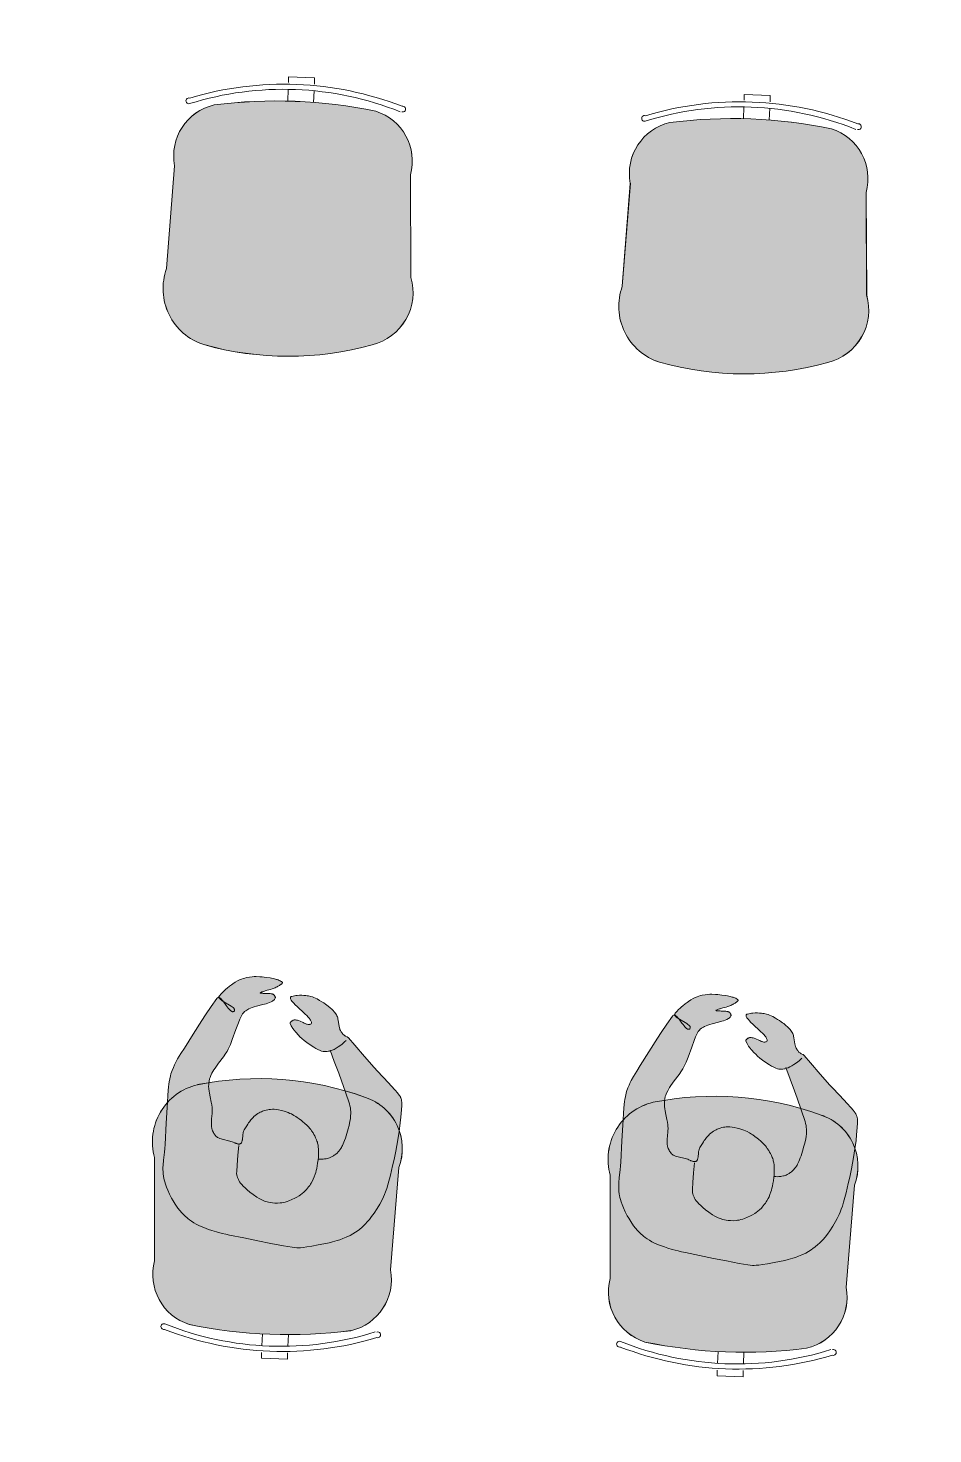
# Model space of a CAD drawing. Header units: millimetres. Extents: x 20651 to 33487, y 27202 to 35815.
# Drawn here: x 20651 to 22635, y 31938 to 35021 of the extents above; entities that cross this region are included whole.
import ezdxf

# ---------------------------------------------------------------- set-up
doc = ezdxf.new("R2010")
doc.units = ezdxf.units.MM
doc.header["$MEASUREMENT"] = 0
for name, color, linetype, lineweight in [('FURN-FREE', 1, 'Continuous', 0), ('PRES-FILL', 7, 'Continuous', 0), ('PRES-PEOP', 42, 'Continuous', 0)]:
    doc.layers.add(name, color=color, linetype=linetype, lineweight=lineweight)

# ---------------------------------------------------------------- blocks, each defined once
blk = doc.blocks.new('LOUNGE')
at = {"color": 0, "linetype": 'ByBlock', "lineweight": -2}
for p, q in [((-22.4, 332.9), (34.6, 332.9)), ((-22.4, 332.9), (-22.4, 318.9)), ((34.6, 332.9), (34.6, 320)), ((-22.4, 278.8), (-22.4, 304.5)), ((34.6, 279.5), (34.6, 305.6)), ((-240.6, 128.3), (-250.5, -96.5)), ((276.8, 128.3), (285.7, -97.8))]:
    blk.add_line(p, q, dxfattribs=at)
at = {"color": 0, "linetype": 'ByBlock', "lineweight": -2, "extrusion": (0, 0, -1)}
for centre, radius, start, end in [((-16.4, -400.6), 717.3, 71.0553, 108.9447), ((-18.3, -383.3), 688.8, 70.4072, 109.5928), ((-18.1, -789.8), 1069.4, 80.4557, 99.5443)]:
    blk.add_arc(centre, radius, start, end, dxfattribs=at)
at = {"color": 0, "linetype": 'ByBlock', "lineweight": -2}
for centre, radius, start, end in [((-218.2, 271.7), 6.36, 73.7398, 286.2602), ((251.1, 271.7), 6.36, 253.7398, 106.2602), ((-128.9, 154.2), 114.7, 105.3277, 193.0781), ((165.1, 154.2), 114.7, 346.9219, 74.6723), ((-138.3, -133.8), 118.2, 161.5838, 253.8334), ((163.2, -137.2), 128.7, 285.5975, 17.8471), ((37.9, 406.1), 686.2, 252.2502, 283.4715)]:
    blk.add_arc(centre, radius, start, end, dxfattribs=at)
blk = doc.blocks.new('*U1')
at = {"linetype": 'ByBlock', "lineweight": -2, "extrusion": (0, 0, -1)}
blk.add_hatch(color=7, dxfattribs=at).paths.add_polyline_path([(58.3, 280.6), (-160.3, 222.5, 0.40276), (-275.8, 113.2, 0.083483), (-198.2, -232.9, 0.40276), (-47.2, -282.5), (174.3, -243, 0.425761), (304.3, -132.6, 0.137077), (237, 230.5, 0.425761)])
at = {"color": 0, "linetype": 'ByBlock', "lineweight": -2, "extrusion": (0, 0, -1), "flags": 128}
blk.add_lwpolyline([(58.3, 280.6), (-160.3, 222.5, 0.40276), (-275.8, 113.2, 0.083483), (-198.2, -232.9, 0.40276), (-47.2, -282.5), (174.3, -243, 0.425761), (304.3, -132.6, 0.137077), (237, 230.5, 0.425761), (58.3, 280.6)], format="xyb", close=True, dxfattribs=at)
at = {"color": 0, "linetype": 'ByBlock', "lineweight": -2, "extrusion": (0, 0, -1), "xscale": 1.000009635247655, "yscale": 1.000009635247655, "zscale": 1.000009635247655, "rotation": 102.6307866838233}
blk.add_blockref('LOUNGE', (25.4, -19.6), dxfattribs=at)
blk = doc.blocks.new('*U3')
at = {"layer": 'PRES-FILL', "linetype": 'ByBlock', "lineweight": -2}
h = blk.add_hatch(color=0, dxfattribs=at)
edge = h.paths.add_edge_path(flags=16)
edge.add_spline(control_points=[(-87.1, -291.1), (-88.9, -288.5), (-89.4, -283.3), (-89.5, -277.4)], knot_values=[0, 0, 0, 0, 1, 1, 1, 1], degree=3, periodic=0)
edge.add_spline(control_points=[(-89.5, -277.4), (-94.1, -264.3), (-102.3, -248.1), (-95, -247.6), (-88, -247), (-89.7, -264.1), (-89.5, -277.4)], knot_values=[0, 0, 0, 0, 0.509531, 0.509531, 0.509531, 1, 1, 1, 1], degree=3, periodic=0)
edge.add_spline(control_points=[(-89.5, -277.4), (-87.5, -283), (-86.2, -288.1), (-87.1, -291.1)], knot_values=[0, 0, 0, 0, 1, 1, 1, 1], degree=3, periodic=0)
edge.add_spline(control_points=[(-87.1, -291.1), (-86, -292.7), (-84.3, -293.3), (-82, -292.6), (-63.6, -286.7), (-44.9, -280.7), (-26.4, -274.1), (-4, -266.1), (18.4, -258.1), (40.8, -249.8), (62.1, -241.9), (84, -234.3), (102, -220.3), (117.4, -208.3), (129.9, -193.2), (142.6, -178.6), (163, -155.2), (182.9, -131.3), (203.2, -107.9), (213.2, -96.5), (224.2, -86), (234.3, -74.7), (246.7, -60.8), (254.8, -44.4), (259.7, -25), (268.8, 10.8), (269.4, 46.9), (252.7, 77.9), (241.3, 99.1), (227.3, 117.8), (212, 135.7), (198.2, 151.6), (184.4, 167.6), (170.6, 183.5), (153.9, 202.7), (137.1, 221.9), (119.8, 240.6), (106.8, 254.7), (88.4, 262.4), (71.1, 271.5), (49.3, 282.9), (28.3, 292.7), (3.3, 297.3), (-21.5, 302), (-44.7, 298.6), (-68.4, 290.7), (-91.1, 283.2), (-111.9, 273.8), (-130.5, 259.8), (-157.5, 239.5), (-182.8, 217.5), (-207.6, 194.9), (-226.2, 177.9), (-244, 160), (-260.3, 140.7), (-265.4, 134.8), (-270.1, 127.5), (-269.8, 119.5), (-269, 91.5), (-265, 65.1), (-263.2, 38), (-261.2, 9.3), (-260.2, -19.6), (-257.9, -48.3), (-257.6, -51.7), (-255, -54.6), (-254.2, -58), (-253.4, -61.6), (-253.2, -65.2), (-253.5, -68.8), (-254.4, -82.4), (-267.6, -92.2), (-268.2, -106.7), (-269, -125.4), (-262.5, -142.7), (-255.6, -157.8), (-248.2, -173.7), (-230.6, -189), (-215.1, -195.9), (-194.6, -205.1), (-227.5, -119.8), (-210.4, -122.7), (-200.6, -124.4), (-194.9, -152.8), (-181.9, -153.3), (-179.8, -153.3), (-175.7, -153.3), (-175.6, -151), (-174.7, -121.2), (-175.9, -84.2), (-191.9, -63.8), (-196.2, -58.4), (-202.4, -54.5), (-209.7, -51.7)], knot_values=[0, 0, 0, 0, 0.004098, 0.004098, 0.004098, 0.036354, 0.036354, 0.036354, 0.07573, 0.07573, 0.07573, 0.113201, 0.113201, 0.113201, 0.145266, 0.145266, 0.145266, 0.196552, 0.196552, 0.196552, 0.221625, 0.221625, 0.221625, 0.252365, 0.252365, 0.252365, 0.309173, 0.309173, 0.309173, 0.348127, 0.348127, 0.348127, 0.382965, 0.382965, 0.382965, 0.425054, 0.425054, 0.425054, 0.456865, 0.456865, 0.456865, 0.496842, 0.496842, 0.496842, 0.536467, 0.536467, 0.536467, 0.574696, 0.574696, 0.574696, 0.630228, 0.630228, 0.630228, 0.671879, 0.671879, 0.671879, 0.684675, 0.684675, 0.684675, 0.729775, 0.729775, 0.729775, 0.777357, 0.777357, 0.777357, 0.783126, 0.783126, 0.783126, 0.789055, 0.789055, 0.789055, 0.811446, 0.811446, 0.811446, 0.840448, 0.840448, 0.840448, 0.871083, 0.871083, 0.871083, 0.911485, 0.911485, 0.911485, 0.934486, 0.934486, 0.934486, 0.938181, 0.938181, 0.938181, 0.987094, 0.987094, 0.987094, 1, 1, 1, 1], degree=3, periodic=0)
edge.add_line((-209.7, -51.7), (-194, 0))
edge.add_spline(control_points=[(-194, 0), (-187, 22.7), (-179.6, 45.3), (-171.5, 67.7), (-163, 91.4), (-139.6, 107.6), (-118.7, 121.9), (-107.4, 129.7), (-96.1, 136.5), (-80.5, 136.9), (-68.4, 137.2), (-58.5, 133.8), (-50.1, 127.2)], knot_values=[0, 0, 0, 0, 0.324205, 0.324205, 0.324205, 0.66843, 0.66843, 0.66843, 0.855113, 0.855113, 0.855113, 1, 1, 1, 1], degree=3, periodic=0)
edge.add_line((-50.1, 127.2), (-43.4, 121.9))
edge.add_spline(control_points=[(-43.4, 121.9), (-53, 112), (-61.7, 101.2), (-66.2, 86.4), (-72, 67.4), (-70.6, 51.9), (-65.8, 32.4), (-60.9, 12.4), (-52.4, -3.9), (-40.5, -16.6), (-29.8, -28), (-15.7, -35.9), (4.1, -37.8), (21.4, -39.5), (32.8, -32.6), (46, -27.7), (56.1, -23.9), (64, -4.3), (73.4, -9.4), (78.2, -11.9), (80, -18.4), (83, -23.2), (90.4, -35.2), (104.9, -43.5), (103.9, -59.9), (102.6, -82.9), (81.9, -92.8), (71.8, -109.6), (62.8, -124.7), (56.9, -143.1), (45.7, -155.8), (27.6, -176.6), (-8.7, -176.6), (-33.9, -189.3), (-57.3, -201), (-80, -218.6), (-102.9, -230.2), (-126.4, -242.2), (-170.3, -203.5), (-183.9, -215.1), (-185.4, -216.4), (-186.2, -221.3), (-185.7, -224), (-184, -232.5), (-161.6, -243.7), (-165.3, -244.4), (-170.3, -245.4), (-189.8, -234), (-202.1, -232.4), (-207, -231.8), (-219.2, -228.5), (-217.4, -233.8), (-214.3, -243.7), (-208.3, -250.8), (-201.7, -257.1), (-184.8, -273.2), (-168.6, -289.9), (-141.4, -295.4), (-121.8, -299.2), (-104.3, -296.7), (-90.1, -293.9), (-88.5, -293.6), (-87.5, -292.6), (-87.1, -291.1)], knot_values=[0, 0, 0, 0, 0.044568, 0.044568, 0.044568, 0.101682, 0.101682, 0.101682, 0.159954, 0.159954, 0.159954, 0.212108, 0.212108, 0.212108, 0.25772, 0.25772, 0.25772, 0.292514, 0.292514, 0.292514, 0.310285, 0.310285, 0.310285, 0.355053, 0.355053, 0.355053, 0.417583, 0.417583, 0.417583, 0.47369, 0.47369, 0.47369, 0.564976, 0.564976, 0.564976, 0.649839, 0.649839, 0.649839, 0.736981, 0.736981, 0.736981, 0.746599, 0.746599, 0.746599, 0.777051, 0.777051, 0.777051, 0.817948, 0.817948, 0.817948, 0.83422, 0.83422, 0.83422, 0.863911, 0.863911, 0.863911, 0.939425, 0.939425, 0.939425, 0.993629, 0.993629, 0.993629, 1, 1, 1, 1], degree=3, periodic=0)
at = {"layer": 'PRES-PEOP', "color": 0, "linetype": 'ByBlock', "lineweight": -2, "flags": 128}
for points in [[(-250.1, -46.7), (-246, -46.2), (-242.1, -45.9), (-238.3, -45.7), (-234.8, -45.7), (-228.2, -46), (-222.5, -46.6), (-217.6, -47.5), (-213.6, -48.5), (-210.1, -49.6), (-207.2, -50.7), (-204.8, -51.9), (-202.8, -53), (-199.6, -55.2), (-197.3, -57), (-195.8, -58.6), (-193.7, -61), (-191.9, -63.8), (-189.4, -68.6), (-187.1, -73.4), (-185.2, -78.1), (-181.9, -87.2), (-179.4, -95.5), (-177.6, -102.9), (-176.3, -109.4), (-175.3, -115), (-174.7, -119.9), (-174.1, -128.3), (-173.9, -134.4), (-174.1, -138.8), (-174.6, -145.2), (-175.6, -151), (-175.6, -151.2), (-175.7, -151.4), (-175.8, -151.5), (-175.9, -151.6), (-176.1, -151.9), (-176.3, -152), (-176.6, -152.2), (-176.8, -152.3), (-177.1, -152.5), (-177.4, -152.6), (-177.9, -152.7), (-178.4, -152.8), (-178.8, -152.9), (-179.6, -153), (-180.2, -153.1), (-181.1, -153.2), (-181.5, -153.2), (-181.9, -153.3), (-183.2, -153.3), (-184.4, -153.1), (-185.5, -152.9), (-186.6, -152.5), (-187.6, -152), (-188.5, -151.4), (-190.1, -150), (-191.6, -148.5), (-192.9, -146.8), (-194.1, -145.1), (-196.2, -141.7), (-199.6, -135.4), (-200.9, -133.1), (-202, -131.1), (-202.9, -129.5), (-203.8, -128.2), (-204.5, -127.1), (-205.9, -125.5), (-207, -124.5), (-207.8, -123.8), (-209.1, -123.1), (-209.7, -122.9), (-210.4, -122.7), (-211.9, -122.7), (-213.1, -123.1), (-214.1, -124), (-214.8, -125.1), (-215.3, -126.5), (-215.7, -128.1), (-215.9, -129.9), (-216, -131.9), (-216, -133.9), (-215.7, -138.3), (-215.2, -142.8), (-214.6, -147.3), (-213.2, -156.2), (-211.8, -164.2), (-210.6, -171), (-209.8, -176.7), (-209.2, -181.3), (-209, -185), (-208.9, -187.9), (-209, -190.1), (-209.2, -191.9), (-209.5, -193.2), (-209.8, -194.2), (-210.2, -194.9), (-211, -195.8), (-211.8, -196.2), (-212.5, -196.4), (-213.7, -196.3), (-215.1, -195.9), (-217.8, -194.7), (-220.5, -193.4), (-223, -191.9), (-225.5, -190.5), (-230, -187.4), (-234, -184.4), (-237.4, -181.5), (-240.3, -178.9), (-242.7, -176.5), (-244.7, -174.3), (-248, -170.3), (-250.3, -167.3), (-251.8, -164.9), (-253.9, -161.4), (-255.6, -157.8), (-258, -151.8), (-260.1, -146.5), (-261.8, -141.8), (-263.2, -137.6), (-264.4, -133.9), (-265.3, -130.6), (-266.7, -124.8), (-267.5, -120.4), (-267.9, -117), (-268.2, -111.9), (-268.2, -106.7), (-267.9, -104), (-267.4, -101.7), (-266.8, -99.5), (-266.1, -97.5), (-265.3, -95.7), (-263.6, -92.3), (-257.2, -80.9), (-255.9, -78), (-255, -75.7), (-254.4, -74), (-253.8, -71.4), (-253.5, -68.8), (-253.4, -67.4), (-253.4, -66.2), (-253.4, -65.2), (-253.4, -63.4), (-253.5, -62.1), (-253.6, -61.1), (-253.9, -59.5), (-254.2, -58), (-254.4, -57.4), (-254.6, -56.8), (-254.8, -56.3), (-255.2, -55.3), (-256.9, -51.8), (-257.3, -51), (-257.5, -50.3), (-257.6, -49.8), (-257.8, -49), (-257.9, -48.3), (-259.4, -26.7), (-261.2, 5.6), (-263.2, 38), (-264, 48.1), (-267.6, 83.1), (-268.4, 92), (-269.4, 105.6), (-269.7, 112.5), (-269.8, 119.5), (-269.8, 121.1), (-269.7, 122.5), (-269.5, 123.8), (-269.2, 125), (-268.9, 126.1), (-268.3, 128.1), (-267.5, 129.9), (-266.8, 131.3), (-266.2, 132.6), (-264.9, 134.8), (-263.8, 136.3), (-262.1, 138.6), (-260.3, 140.7), (-254.2, 147.8), (-243.1, 160), (-234.5, 169), (-221.2, 182.1), (-207.6, 194.9), (-188.8, 211.8), (-174.6, 224.2), (-163.8, 233.3), (-147.3, 246.7), (-130.5, 259.8), (-123.4, 264.8), (-117, 268.9), (-111.4, 272.2), (-106.3, 275), (-97.2, 279.5), (-90.3, 282.5), (-79.5, 286.8), (-68.4, 290.7), (-59.5, 293.5), (-51.7, 295.5), (-44.9, 296.9), (-39, 297.9), (-33.8, 298.6), (-29.2, 299), (-21.2, 299.4), (-15.2, 299.4), (-10.6, 299.1), (-3.7, 298.4), (3.3, 297.3), (12.4, 295.3), (20.2, 293.2), (26.9, 291.1), (32.6, 289.1), (42.4, 285.3), (49.7, 282.1), (60.4, 277), (71.1, 271.5), (84.1, 264.8), (93.8, 259.7), (100.9, 255.6), (106, 252.3), (109.7, 249.7), (112.4, 247.6), (116.3, 244.2), (119.8, 240.6), (132.7, 226.5), (151.7, 205.1), (170.6, 183.5), (191.3, 159.6), (212, 135.7), (217.7, 128.9), (222.5, 123), (230.7, 112.3), (236.6, 104.1), (240.9, 97.8), (247, 88.1), (249.9, 83), (252.7, 77.9), (255.6, 71.9), (258, 66.3), (259.9, 60.9), (261.5, 55.8), (262.7, 50.9), (264.5, 41.7), (265.5, 33.6), (265.9, 26.4), (266, 20), (265.5, 8.8), (264.6, 0.4), (263.7, -6), (261.9, -15.5), (259.7, -25), (257.7, -32.1), (255.7, -38.1), (253.8, -43.1), (251.9, -47.5), (250.1, -51.2), (248.5, -54.4), (245.4, -59.8), (242.9, -63.7), (240.9, -66.5), (237.7, -70.7), (234.3, -74.7), (226.6, -83), (214.8, -95.4), (208.9, -101.6), (203.2, -107.9), (172.9, -143.2), (142.6, -178.6), (133.1, -189.6), (125.9, -197.7), (120.3, -203.7), (115.9, -208), (112.6, -211.2), (107.4, -215.9), (102, -220.3), (98.6, -222.9), (91.9, -227.3), (85.9, -230.8), (80.5, -233.7), (75.7, -236), (67.1, -239.8), (54, -244.9), (40.8, -249.8), (7.2, -262.1), (-26.4, -274.1), (-40.3, -278.9), (-61.2, -285.9), (-82, -292.6), (-83.3, -292.9), (-84.4, -292.8), (-85.3, -292.5), (-86.1, -292), (-86.7, -291.3), (-87.3, -290.5), (-87.7, -289.5), (-88.1, -288.4), (-88.3, -287.3), (-88.6, -286.1), (-88.8, -283.5), (-89, -280.8), (-89.1, -278.1), (-89, -272.8), (-88.9, -268), (-88.8, -263.9), (-88.9, -260.4), (-89, -257.6), (-89.2, -255.3), (-89.5, -253.5), (-89.8, -252.1), (-90.1, -251), (-90.5, -250.1), (-90.9, -249.4), (-91.7, -248.5), (-92.3, -248), (-92.9, -247.7), (-93.9, -247.5), (-95, -247.6), (-96.1, -247.9), (-96.9, -248.4), (-97.6, -249.1), (-98, -249.9), (-98.2, -250.9), (-98.3, -251.9), (-98.3, -253), (-98.2, -254.2), (-98, -255.4), (-97.3, -257.9), (-96.5, -260.4), (-88.3, -281.5), (-87.6, -283.8), (-87.1, -285.8), (-86.8, -287.3), (-86.7, -288.6), (-86.7, -289.6), (-86.8, -290.5), (-87.2, -291.7), (-87.6, -292.5), (-88.1, -293), (-89, -293.5), (-90.1, -293.9), (-95.8, -294.9), (-101, -295.7), (-105.6, -296.2), (-109.8, -296.6), (-113.5, -296.8), (-120.2, -297), (-125.4, -296.9), (-129.3, -296.7), (-135.3, -296.2), (-141.4, -295.4), (-146.2, -294.4), (-150.6, -293.3), (-154.5, -292), (-158.1, -290.6), (-161.3, -289.2), (-167.2, -286.2), (-172, -283.3), (-176.1, -280.5), (-179.6, -277.9), (-185.4, -273), (-189.6, -269.2), (-195.7, -263.2), (-201.7, -257.1), (-204.2, -254.5), (-206.3, -252), (-208.2, -249.8), (-209.8, -247.8), (-211.1, -246), (-212.2, -244.5), (-213.1, -243.1), (-214.5, -240.7), (-215.5, -239), (-216.1, -237.7), (-216.9, -235.7), (-217.2, -234.8), (-217.4, -233.8), (-217.5, -233.5), (-217.5, -233.2), (-217.4, -232.9), (-217.3, -232.6), (-217.1, -232.4), (-216.9, -232.2), (-216.7, -232.1), (-216.4, -231.9), (-216.1, -231.8), (-215.5, -231.6), (-214.9, -231.5), (-214.2, -231.4), (-213.5, -231.4), (-212.8, -231.3), (-211.5, -231.3), (-210.2, -231.4), (-208, -231.6), (-206.3, -231.8), (-205.1, -232), (-204.3, -232.1), (-203.7, -232.2), (-202.9, -232.3), (-202.1, -232.4), (-199.8, -232.9), (-197.5, -233.4), (-195.2, -234), (-190.9, -235.4), (-187, -236.8), (-180.4, -239.4), (-178, -240.3), (-176, -241.1), (-174.3, -241.7), (-172.9, -242.3), (-170.6, -243.1), (-169.1, -243.6), (-168, -243.9), (-166.5, -244.2), (-165.3, -244.4), (-164.9, -244.4), (-164.7, -244.3), (-164.7, -244.1), (-164.7, -243.9), (-164.8, -243.7), (-165, -243.4), (-165.3, -243.1), (-165.7, -242.7), (-166.1, -242.3), (-167, -241.5), (-168, -240.6), (-169.1, -239.7), (-170.2, -238.9), (-171.3, -238), (-173.4, -236.2), (-177.3, -233), (-178.7, -231.8), (-179.9, -230.7), (-180.9, -229.8), (-182.5, -228.2), (-183.5, -227.1), (-184.2, -226.3), (-184.7, -225.7), (-185.2, -224.8), (-185.7, -224), (-185.7, -223.8), (-185.8, -223.6), (-185.9, -223.1), (-186, -222.6), (-186, -222.1), (-186, -221.6), (-186, -221.1), (-185.9, -220.2), (-185.8, -219.4), (-185.7, -218.7), (-185.5, -218.1), (-185.4, -217.5), (-185.3, -217.1), (-185.1, -216.8), (-185, -216.5), (-184.8, -216), (-184.6, -215.7), (-184.4, -215.5), (-184.2, -215.3), (-183.9, -215.1), (-182.4, -214.3), (-180.8, -213.8), (-179.1, -213.5), (-177.3, -213.5), (-175.5, -213.6), (-171.8, -214.1), (-168, -215.1), (-164.3, -216.3), (-160.6, -217.7), (-153.4, -220.6), (-140.2, -226.1), (-135.2, -228.1), (-130.8, -229.6), (-127, -230.7), (-123.7, -231.5), (-120.8, -232.1), (-116, -232.6), (-112.5, -232.6), (-110, -232.4), (-106.3, -231.6), (-102.9, -230.2), (-94.3, -225.6), (-86.8, -221.2), (-73.6, -213), (-53.9, -200.5), (-43.9, -194.6), (-33.9, -189.3), (-29, -187), (-24.3, -185.2), (-15.1, -182.2), (1.7, -177.6), (14.1, -174), (18.7, -172.5), (26.3, -169.4), (31.7, -166.7), (35.6, -164.4), (38.3, -162.5), (42.2, -159.4), (45.7, -155.8), (47.8, -153.3), (49.7, -150.9), (52.9, -146.1), (55.4, -141.7), (57.5, -137.8), (61.1, -130.7), (66.2, -120), (68.9, -114.7), (71.8, -109.6), (73.8, -106.5), (75.9, -103.7), (80.1, -98.7), (88, -90.3), (91, -87.1), (93.4, -84.3), (95.4, -81.7), (97.1, -79.3), (98.4, -77.2), (100.5, -73.4), (101.8, -70.3), (102.6, -67.9), (103.5, -64), (103.8, -62), (103.9, -59.9), (104, -58.5), (104, -57), (103.7, -54.4), (103.2, -52.1), (102.5, -50), (101.7, -48.1), (100.9, -46.4), (100, -44.8), (83, -23.2), (81.9, -21.3), (80, -17.9), (79.3, -16.6), (78.7, -15.5), (78.1, -14.5), (77.6, -13.7), (76.7, -12.4), (75.9, -11.5), (75.3, -10.9), (74.9, -10.5), (74.1, -9.9), (73.4, -9.4), (72.6, -9), (71.8, -8.7), (71, -8.6), (70.3, -8.5), (69.6, -8.6), (68.9, -8.7), (68.2, -9), (66.9, -9.6), (65.7, -10.3), (64.6, -11.2), (63.5, -12.1), (62.4, -13), (60.5, -15), (57, -18.7), (54.4, -21.5), (52.3, -23.5), (50.8, -24.8), (49.6, -25.7), (48.7, -26.3), (47.4, -27.1), (46, -27.7), (36.2, -31.4), (32.5, -32.8), (29.2, -33.9), (26.3, -34.7), (21.1, -36.1), (17, -36.9), (13.9, -37.3), (11.5, -37.6), (7.9, -37.8), (4.1, -37.8), (0.7, -37.6), (-2.5, -37.2), (-5.4, -36.7), (-8.1, -36.2), (-10.5, -35.5), (-15, -34.1), (-18.7, -32.6), (-21.9, -31), (-24.5, -29.6), (-26.8, -28.2), (-30.6, -25.6), (-33.3, -23.5), (-37, -20.2), (-40.5, -16.6), (-44.7, -11.6), (-48.2, -6.9), (-51, -2.7), (-53.4, 1.2), (-55.3, 4.7), (-57, 7.8), (-59.6, 13.6), (-61.4, 18), (-62.6, 21.5), (-64.3, 26.8), (-65.8, 32.4), (-66.6, 36), (-68, 42.6), (-68.8, 48.2), (-69.4, 53.1), (-69.7, 57.3), (-69.7, 60.9), (-69.7, 64.1), (-69.4, 69.6), (-68.9, 73.7), (-68.4, 76.9), (-67.5, 81.6), (-66.2, 86.4), (-65.4, 89.1), (-64.5, 91.6), (-63.5, 93.9), (-61.6, 98), (-59.6, 101.5), (-57.8, 104.5), (-56.1, 107), (-52.9, 111.3), (-50.4, 114.4), (-46.4, 118.9), (-42.3, 123.1), (-37.1, 128.3), (-32.5, 132.6), (-28.4, 136.3), (-24.6, 139.5), (-21.2, 142.1), (-18.2, 144.3), (-12.6, 147.9), (-8.1, 150.4), (-4.7, 152.2), (0.8, 154.6), (3.7, 155.6), (6.7, 156.6), (10.5, 157.8), (14, 158.6), (17.3, 159.3), (20.3, 159.8), (26, 160.4), (30.8, 160.6), (35.1, 160.6), (38.7, 160.4), (45, 159.7), (49.7, 158.9), (56.6, 157.4), (63.4, 155.6), (67.5, 154.2), (71.3, 152.7), (74.8, 151.1), (78, 149.4), (81, 147.6), (86.4, 144), (90.9, 140.4), (94.7, 137), (97.8, 133.9), (100.4, 130.9), (102.5, 128.2), (106, 123.2), (108.3, 119.3), (109.9, 116.2), (112.1, 111.4), (113.9, 106.4), (116.9, 96.8), (119.4, 88.3), (121.2, 80.9), (122.4, 74.5), (123.2, 68.9), (123.6, 64.1), (123.6, 60), (123.5, 56.5), (123.1, 53.5), (122.7, 51), (121.5, 46.6), (120.4, 43.5), (119.3, 41.2), (117.4, 37.9), (115, 34.8), (105.5, 24), (91, 7.9), (76.2, -7.9)], [(-209.7, -51.7), (-201.8, -25.9), (-194, 0), (-188.7, 17), (-180.3, 42.5), (-171.5, 67.7), (-169.8, 72), (-167.9, 75.9), (-165.8, 79.5), (-163.7, 82.7), (-161.6, 85.6), (-157.2, 90.8), (-153.1, 95.2), (-149.2, 98.9), (-142, 105.1), (-136.3, 109.5), (-127.6, 115.8), (-118.7, 121.9), (-114.4, 124.8), (-110.6, 127.2), (-107.2, 129.2), (-104.2, 130.8), (-101.5, 132), (-99.2, 133.1), (-97, 133.9), (-93.2, 135.1), (-90.2, 135.8), (-87.9, 136.2), (-84.3, 136.7), (-80.5, 136.9), (-78.3, 136.9), (-76.2, 136.8), (-74.3, 136.7), (-72.6, 136.5), (-69.4, 136), (-66.7, 135.4), (-64.5, 134.8), (-62.5, 134.1), (-60.8, 133.5), (-58, 132.2), (-56, 131.1), (-54.5, 130.2), (-52.3, 128.8), (-50.1, 127.2), (-46.8, 124.6), (-43.4, 121.9)]]:
    blk.add_lwpolyline(points, dxfattribs=at)
blk = doc.blocks.new('LOUNGE_4')
at = {"color": 0, "linetype": 'ByBlock', "lineweight": -2}
for p, q in [((-22.4, 332.9), (34.6, 332.9)), ((-22.4, 332.9), (-22.4, 318.9)), ((34.6, 332.9), (34.6, 320)), ((-22.4, 278.8), (-22.4, 304.5)), ((34.6, 279.5), (34.6, 305.6)), ((-240.6, 128.3), (-250.5, -96.5)), ((276.8, 128.3), (285.7, -97.8))]:
    blk.add_line(p, q, dxfattribs=at)
at = {"color": 0, "linetype": 'ByBlock', "lineweight": -2, "extrusion": (0, 0, -1)}
for centre, radius, start, end in [((-16.4, -400.6), 717.3, 71.0553, 108.9447), ((-18.3, -383.3), 688.8, 70.4072, 109.5928), ((-18.1, -789.8), 1069.4, 80.4557, 99.5443)]:
    blk.add_arc(centre, radius, start, end, dxfattribs=at)
at = {"color": 0, "linetype": 'ByBlock', "lineweight": -2}
for centre, radius, start, end in [((-218.2, 271.7), 6.36, 73.7398, 286.2602), ((251.1, 271.7), 6.36, 253.7398, 106.2602), ((-128.9, 154.2), 114.7, 105.3277, 193.0781), ((165.1, 154.2), 114.7, 346.9219, 74.6723), ((-138.3, -133.8), 118.2, 161.5838, 253.8334), ((163.2, -137.2), 128.7, 285.5975, 17.8471), ((37.9, 406.1), 686.2, 252.2502, 283.4715)]:
    blk.add_arc(centre, radius, start, end, dxfattribs=at)
blk = doc.blocks.new('*U12')
at = {"linetype": 'ByBlock', "lineweight": -2}
blk.add_hatch(color=7, dxfattribs=at).paths.add_polyline_path([(-58.3, 280.6), (160.3, 222.5, -0.40276), (275.8, 113.2, -0.083483), (198.2, -232.9, -0.40276), (47.2, -282.5), (-174.3, -243, -0.425761), (-304.3, -132.6, -0.137077), (-237, 230.5, -0.425761)])
at = {"color": 0, "linetype": 'ByBlock', "lineweight": -2, "flags": 128}
blk.add_lwpolyline([(-58.3, 280.6), (160.3, 222.5, -0.40276), (275.8, 113.2, -0.083483), (198.2, -232.9, -0.40276), (47.2, -282.5), (-174.3, -243, -0.425761), (-304.3, -132.6, -0.137077), (-237, 230.5, -0.425761), (-58.3, 280.6)], format="xyb", close=True, dxfattribs=at)
at = {"color": 0, "linetype": 'ByBlock', "lineweight": -2, "extrusion": (0, 0, -1), "xscale": 1.000009635247655, "yscale": 1.000009635247655, "zscale": 1.000009635247655, "rotation": 102.6307866838233}
blk.add_blockref('LOUNGE_4', (25.4, -19.6), dxfattribs=at)
blk = doc.blocks.new('LOUNGE_6')
at = {"color": 0, "linetype": 'ByBlock', "lineweight": -2}
for p, q in [((-22.4, 332.9), (34.6, 332.9)), ((-22.4, 332.9), (-22.4, 318.9)), ((34.6, 332.9), (34.6, 320)), ((-22.4, 278.8), (-22.4, 304.5)), ((34.6, 279.5), (34.6, 305.6)), ((-240.6, 128.3), (-250.5, -96.5)), ((276.8, 128.3), (285.7, -97.8))]:
    blk.add_line(p, q, dxfattribs=at)
at = {"color": 0, "linetype": 'ByBlock', "lineweight": -2, "extrusion": (0, 0, -1)}
for centre, radius, start, end in [((-16.4, -400.6), 717.3, 71.0553, 108.9447), ((-18.3, -383.3), 688.8, 70.4072, 109.5928), ((-18.1, -789.8), 1069.4, 80.4557, 99.5443)]:
    blk.add_arc(centre, radius, start, end, dxfattribs=at)
at = {"color": 0, "linetype": 'ByBlock', "lineweight": -2}
for centre, radius, start, end in [((-218.2, 271.7), 6.36, 73.7398, 286.2602), ((251.1, 271.7), 6.36, 253.7398, 106.2602), ((-128.9, 154.2), 114.7, 105.3277, 193.0781), ((165.1, 154.2), 114.7, 346.9219, 74.6723), ((-138.3, -133.8), 118.2, 161.5838, 253.8334), ((163.2, -137.2), 128.7, 285.5975, 17.8471), ((37.9, 406.1), 686.2, 252.2502, 283.4715)]:
    blk.add_arc(centre, radius, start, end, dxfattribs=at)
blk = doc.blocks.new('*U16')
at = {"linetype": 'ByBlock', "lineweight": -2, "extrusion": (0, 0, -1)}
blk.add_hatch(color=7, dxfattribs=at).paths.add_polyline_path([(58.3, 280.6), (-160.3, 222.5, 0.40276), (-275.8, 113.2, 0.083483), (-198.2, -232.9, 0.40276), (-47.2, -282.5), (174.3, -243, 0.425761), (304.3, -132.6, 0.137077), (237, 230.5, 0.425761)])
at = {"color": 0, "linetype": 'ByBlock', "lineweight": -2, "extrusion": (0, 0, -1), "flags": 128}
blk.add_lwpolyline([(58.3, 280.6), (-160.3, 222.5, 0.40276), (-275.8, 113.2, 0.083483), (-198.2, -232.9, 0.40276), (-47.2, -282.5), (174.3, -243, 0.425761), (304.3, -132.6, 0.137077), (237, 230.5, 0.425761), (58.3, 280.6)], format="xyb", close=True, dxfattribs=at)
at = {"color": 0, "linetype": 'ByBlock', "lineweight": -2, "extrusion": (0, 0, -1), "xscale": 1.000009635247655, "yscale": 1.000009635247655, "zscale": 1.000009635247655, "rotation": 102.6307866838233}
blk.add_blockref('LOUNGE_6', (25.4, -19.6), dxfattribs=at)
blk = doc.blocks.new('*U18')
at = {"layer": 'PRES-FILL', "linetype": 'ByBlock', "lineweight": -2}
h = blk.add_hatch(color=0, dxfattribs=at)
edge = h.paths.add_edge_path(flags=16)
edge.add_spline(control_points=[(-87.1, -291.1), (-88.9, -288.5), (-89.4, -283.3), (-89.5, -277.4)], knot_values=[0, 0, 0, 0, 1, 1, 1, 1], degree=3, periodic=0)
edge.add_spline(control_points=[(-89.5, -277.4), (-94.1, -264.3), (-102.3, -248.1), (-95, -247.6), (-88, -247), (-89.7, -264.1), (-89.5, -277.4)], knot_values=[0, 0, 0, 0, 0.509531, 0.509531, 0.509531, 1, 1, 1, 1], degree=3, periodic=0)
edge.add_spline(control_points=[(-89.5, -277.4), (-87.5, -283), (-86.2, -288.1), (-87.1, -291.1)], knot_values=[0, 0, 0, 0, 1, 1, 1, 1], degree=3, periodic=0)
edge.add_spline(control_points=[(-87.1, -291.1), (-86, -292.7), (-84.3, -293.3), (-82, -292.6), (-63.6, -286.7), (-44.9, -280.7), (-26.4, -274.1), (-4, -266.1), (18.4, -258.1), (40.8, -249.8), (62.1, -241.9), (84, -234.3), (102, -220.3), (117.4, -208.3), (129.9, -193.2), (142.6, -178.6), (163, -155.2), (182.9, -131.3), (203.2, -107.9), (213.2, -96.5), (224.2, -86), (234.3, -74.7), (246.7, -60.8), (254.8, -44.4), (259.7, -25), (268.8, 10.8), (269.4, 46.9), (252.7, 77.9), (241.3, 99.1), (227.3, 117.8), (212, 135.7), (198.2, 151.6), (184.4, 167.6), (170.6, 183.5), (153.9, 202.7), (137.1, 221.9), (119.8, 240.6), (106.8, 254.7), (88.4, 262.4), (71.1, 271.5), (49.3, 282.9), (28.3, 292.7), (3.3, 297.3), (-21.5, 302), (-44.7, 298.6), (-68.4, 290.7), (-91.1, 283.2), (-111.9, 273.8), (-130.5, 259.8), (-157.5, 239.5), (-182.8, 217.5), (-207.6, 194.9), (-226.2, 177.9), (-244, 160), (-260.3, 140.7), (-265.4, 134.8), (-270.1, 127.5), (-269.8, 119.5), (-269, 91.5), (-265, 65.1), (-263.2, 38), (-261.2, 9.3), (-260.2, -19.6), (-257.9, -48.3), (-257.6, -51.7), (-255, -54.6), (-254.2, -58), (-253.4, -61.6), (-253.2, -65.2), (-253.5, -68.8), (-254.4, -82.4), (-267.6, -92.2), (-268.2, -106.7), (-269, -125.4), (-262.5, -142.7), (-255.6, -157.8), (-248.2, -173.7), (-230.6, -189), (-215.1, -195.9), (-194.6, -205.1), (-227.5, -119.8), (-210.4, -122.7), (-200.6, -124.4), (-194.9, -152.8), (-181.9, -153.3), (-179.8, -153.3), (-175.7, -153.3), (-175.6, -151), (-174.7, -121.2), (-175.9, -84.2), (-191.9, -63.8), (-196.2, -58.4), (-202.4, -54.5), (-209.7, -51.7)], knot_values=[0, 0, 0, 0, 0.004098, 0.004098, 0.004098, 0.036354, 0.036354, 0.036354, 0.07573, 0.07573, 0.07573, 0.113201, 0.113201, 0.113201, 0.145266, 0.145266, 0.145266, 0.196552, 0.196552, 0.196552, 0.221625, 0.221625, 0.221625, 0.252365, 0.252365, 0.252365, 0.309173, 0.309173, 0.309173, 0.348127, 0.348127, 0.348127, 0.382965, 0.382965, 0.382965, 0.425054, 0.425054, 0.425054, 0.456865, 0.456865, 0.456865, 0.496842, 0.496842, 0.496842, 0.536467, 0.536467, 0.536467, 0.574696, 0.574696, 0.574696, 0.630228, 0.630228, 0.630228, 0.671879, 0.671879, 0.671879, 0.684675, 0.684675, 0.684675, 0.729775, 0.729775, 0.729775, 0.777357, 0.777357, 0.777357, 0.783126, 0.783126, 0.783126, 0.789055, 0.789055, 0.789055, 0.811446, 0.811446, 0.811446, 0.840448, 0.840448, 0.840448, 0.871083, 0.871083, 0.871083, 0.911485, 0.911485, 0.911485, 0.934486, 0.934486, 0.934486, 0.938181, 0.938181, 0.938181, 0.987094, 0.987094, 0.987094, 1, 1, 1, 1], degree=3, periodic=0)
edge.add_line((-209.7, -51.7), (-194, 0))
edge.add_spline(control_points=[(-194, 0), (-187, 22.7), (-179.6, 45.3), (-171.5, 67.7), (-163, 91.4), (-139.6, 107.6), (-118.7, 121.9), (-107.4, 129.7), (-96.1, 136.5), (-80.5, 136.9), (-68.4, 137.2), (-58.5, 133.8), (-50.1, 127.2)], knot_values=[0, 0, 0, 0, 0.324205, 0.324205, 0.324205, 0.66843, 0.66843, 0.66843, 0.855113, 0.855113, 0.855113, 1, 1, 1, 1], degree=3, periodic=0)
edge.add_line((-50.1, 127.2), (-43.4, 121.9))
edge.add_spline(control_points=[(-43.4, 121.9), (-53, 112), (-61.7, 101.2), (-66.2, 86.4), (-72, 67.4), (-70.6, 51.9), (-65.8, 32.4), (-60.9, 12.4), (-52.4, -3.9), (-40.5, -16.6), (-29.8, -28), (-15.7, -35.9), (4.1, -37.8), (21.4, -39.5), (32.8, -32.6), (46, -27.7), (56.1, -23.9), (64, -4.3), (73.4, -9.4), (78.2, -11.9), (80, -18.4), (83, -23.2), (90.4, -35.2), (104.9, -43.5), (103.9, -59.9), (102.6, -82.9), (81.9, -92.8), (71.8, -109.6), (62.8, -124.7), (56.9, -143.1), (45.7, -155.8), (27.6, -176.6), (-8.7, -176.6), (-33.9, -189.3), (-57.3, -201), (-80, -218.6), (-102.9, -230.2), (-126.4, -242.2), (-170.3, -203.5), (-183.9, -215.1), (-185.4, -216.4), (-186.2, -221.3), (-185.7, -224), (-184, -232.5), (-161.6, -243.7), (-165.3, -244.4), (-170.3, -245.4), (-189.8, -234), (-202.1, -232.4), (-207, -231.8), (-219.2, -228.5), (-217.4, -233.8), (-214.3, -243.7), (-208.3, -250.8), (-201.7, -257.1), (-184.8, -273.2), (-168.6, -289.9), (-141.4, -295.4), (-121.8, -299.2), (-104.3, -296.7), (-90.1, -293.9), (-88.5, -293.6), (-87.5, -292.6), (-87.1, -291.1)], knot_values=[0, 0, 0, 0, 0.044568, 0.044568, 0.044568, 0.101682, 0.101682, 0.101682, 0.159954, 0.159954, 0.159954, 0.212108, 0.212108, 0.212108, 0.25772, 0.25772, 0.25772, 0.292514, 0.292514, 0.292514, 0.310285, 0.310285, 0.310285, 0.355053, 0.355053, 0.355053, 0.417583, 0.417583, 0.417583, 0.47369, 0.47369, 0.47369, 0.564976, 0.564976, 0.564976, 0.649839, 0.649839, 0.649839, 0.736981, 0.736981, 0.736981, 0.746599, 0.746599, 0.746599, 0.777051, 0.777051, 0.777051, 0.817948, 0.817948, 0.817948, 0.83422, 0.83422, 0.83422, 0.863911, 0.863911, 0.863911, 0.939425, 0.939425, 0.939425, 0.993629, 0.993629, 0.993629, 1, 1, 1, 1], degree=3, periodic=0)
at = {"layer": 'PRES-PEOP', "color": 0, "linetype": 'ByBlock', "lineweight": -2, "flags": 128}
for points in [[(-250.1, -46.7), (-246, -46.2), (-242.1, -45.9), (-238.3, -45.7), (-234.8, -45.7), (-228.2, -46), (-222.5, -46.6), (-217.6, -47.5), (-213.6, -48.5), (-210.1, -49.6), (-207.2, -50.7), (-204.8, -51.9), (-202.8, -53), (-199.6, -55.2), (-197.3, -57), (-195.8, -58.6), (-193.7, -61), (-191.9, -63.8), (-189.4, -68.6), (-187.1, -73.4), (-185.2, -78.1), (-181.9, -87.2), (-179.4, -95.5), (-177.6, -102.9), (-176.3, -109.4), (-175.3, -115), (-174.7, -119.9), (-174.1, -128.3), (-173.9, -134.4), (-174.1, -138.8), (-174.6, -145.2), (-175.6, -151), (-175.6, -151.2), (-175.7, -151.4), (-175.8, -151.5), (-175.9, -151.6), (-176.1, -151.9), (-176.3, -152), (-176.6, -152.2), (-176.8, -152.3), (-177.1, -152.5), (-177.4, -152.6), (-177.9, -152.7), (-178.4, -152.8), (-178.8, -152.9), (-179.6, -153), (-180.2, -153.1), (-181.1, -153.2), (-181.5, -153.2), (-181.9, -153.3), (-183.2, -153.3), (-184.4, -153.1), (-185.5, -152.9), (-186.6, -152.5), (-187.6, -152), (-188.5, -151.4), (-190.1, -150), (-191.6, -148.5), (-192.9, -146.8), (-194.1, -145.1), (-196.2, -141.7), (-199.6, -135.4), (-200.9, -133.1), (-202, -131.1), (-202.9, -129.5), (-203.8, -128.2), (-204.5, -127.1), (-205.9, -125.5), (-207, -124.5), (-207.8, -123.8), (-209.1, -123.1), (-209.7, -122.9), (-210.4, -122.7), (-211.9, -122.7), (-213.1, -123.1), (-214.1, -124), (-214.8, -125.1), (-215.3, -126.5), (-215.7, -128.1), (-215.9, -129.9), (-216, -131.9), (-216, -133.9), (-215.7, -138.3), (-215.2, -142.8), (-214.6, -147.3), (-213.2, -156.2), (-211.8, -164.2), (-210.6, -171), (-209.8, -176.7), (-209.2, -181.3), (-209, -185), (-208.9, -187.9), (-209, -190.1), (-209.2, -191.9), (-209.5, -193.2), (-209.8, -194.2), (-210.2, -194.9), (-211, -195.8), (-211.8, -196.2), (-212.5, -196.4), (-213.7, -196.3), (-215.1, -195.9), (-217.8, -194.7), (-220.5, -193.4), (-223, -191.9), (-225.5, -190.5), (-230, -187.4), (-234, -184.4), (-237.4, -181.5), (-240.3, -178.9), (-242.7, -176.5), (-244.7, -174.3), (-248, -170.3), (-250.3, -167.3), (-251.8, -164.9), (-253.9, -161.4), (-255.6, -157.8), (-258, -151.8), (-260.1, -146.5), (-261.8, -141.8), (-263.2, -137.6), (-264.4, -133.9), (-265.3, -130.6), (-266.7, -124.8), (-267.5, -120.4), (-267.9, -117), (-268.2, -111.9), (-268.2, -106.7), (-267.9, -104), (-267.4, -101.7), (-266.8, -99.5), (-266.1, -97.5), (-265.3, -95.7), (-263.6, -92.3), (-257.2, -80.9), (-255.9, -78), (-255, -75.7), (-254.4, -74), (-253.8, -71.4), (-253.5, -68.8), (-253.4, -67.4), (-253.4, -66.2), (-253.4, -65.2), (-253.4, -63.4), (-253.5, -62.1), (-253.6, -61.1), (-253.9, -59.5), (-254.2, -58), (-254.4, -57.4), (-254.6, -56.8), (-254.8, -56.3), (-255.2, -55.3), (-256.9, -51.8), (-257.3, -51), (-257.5, -50.3), (-257.6, -49.8), (-257.8, -49), (-257.9, -48.3), (-259.4, -26.7), (-261.2, 5.6), (-263.2, 38), (-264, 48.1), (-267.6, 83.1), (-268.4, 92), (-269.4, 105.6), (-269.7, 112.5), (-269.8, 119.5), (-269.8, 121.1), (-269.7, 122.5), (-269.5, 123.8), (-269.2, 125), (-268.9, 126.1), (-268.3, 128.1), (-267.5, 129.9), (-266.8, 131.3), (-266.2, 132.6), (-264.9, 134.8), (-263.8, 136.3), (-262.1, 138.6), (-260.3, 140.7), (-254.2, 147.8), (-243.1, 160), (-234.5, 169), (-221.2, 182.1), (-207.6, 194.9), (-188.8, 211.8), (-174.6, 224.2), (-163.8, 233.3), (-147.3, 246.7), (-130.5, 259.8), (-123.4, 264.8), (-117, 268.9), (-111.4, 272.2), (-106.3, 275), (-97.2, 279.5), (-90.3, 282.5), (-79.5, 286.8), (-68.4, 290.7), (-59.5, 293.5), (-51.7, 295.5), (-44.9, 296.9), (-39, 297.9), (-33.8, 298.6), (-29.2, 299), (-21.2, 299.4), (-15.2, 299.4), (-10.6, 299.1), (-3.7, 298.4), (3.3, 297.3), (12.4, 295.3), (20.2, 293.2), (26.9, 291.1), (32.6, 289.1), (42.4, 285.3), (49.7, 282.1), (60.4, 277), (71.1, 271.5), (84.1, 264.8), (93.8, 259.7), (100.9, 255.6), (106, 252.3), (109.7, 249.7), (112.4, 247.6), (116.3, 244.2), (119.8, 240.6), (132.7, 226.5), (151.7, 205.1), (170.6, 183.5), (191.3, 159.6), (212, 135.7), (217.7, 128.9), (222.5, 123), (230.7, 112.3), (236.6, 104.1), (240.9, 97.8), (247, 88.1), (249.9, 83), (252.7, 77.9), (255.6, 71.9), (258, 66.3), (259.9, 60.9), (261.5, 55.8), (262.7, 50.9), (264.5, 41.7), (265.5, 33.6), (265.9, 26.4), (266, 20), (265.5, 8.8), (264.6, 0.4), (263.7, -6), (261.9, -15.5), (259.7, -25), (257.7, -32.1), (255.7, -38.1), (253.8, -43.1), (251.9, -47.5), (250.1, -51.2), (248.5, -54.4), (245.4, -59.8), (242.9, -63.7), (240.9, -66.5), (237.7, -70.7), (234.3, -74.7), (226.6, -83), (214.8, -95.4), (208.9, -101.6), (203.2, -107.9), (172.9, -143.2), (142.6, -178.6), (133.1, -189.6), (125.9, -197.7), (120.3, -203.7), (115.9, -208), (112.6, -211.2), (107.4, -215.9), (102, -220.3), (98.6, -222.9), (91.9, -227.3), (85.9, -230.8), (80.5, -233.7), (75.7, -236), (67.1, -239.8), (54, -244.9), (40.8, -249.8), (7.2, -262.1), (-26.4, -274.1), (-40.3, -278.9), (-61.2, -285.9), (-82, -292.6), (-83.3, -292.9), (-84.4, -292.8), (-85.3, -292.5), (-86.1, -292), (-86.7, -291.3), (-87.3, -290.5), (-87.7, -289.5), (-88.1, -288.4), (-88.3, -287.3), (-88.6, -286.1), (-88.8, -283.5), (-89, -280.8), (-89.1, -278.1), (-89, -272.8), (-88.9, -268), (-88.8, -263.9), (-88.9, -260.4), (-89, -257.6), (-89.2, -255.3), (-89.5, -253.5), (-89.8, -252.1), (-90.1, -251), (-90.5, -250.1), (-90.9, -249.4), (-91.7, -248.5), (-92.3, -248), (-92.9, -247.7), (-93.9, -247.5), (-95, -247.6), (-96.1, -247.9), (-96.9, -248.4), (-97.6, -249.1), (-98, -249.9), (-98.2, -250.9), (-98.3, -251.9), (-98.3, -253), (-98.2, -254.2), (-98, -255.4), (-97.3, -257.9), (-96.5, -260.4), (-88.3, -281.5), (-87.6, -283.8), (-87.1, -285.8), (-86.8, -287.3), (-86.7, -288.6), (-86.7, -289.6), (-86.8, -290.5), (-87.2, -291.7), (-87.6, -292.5), (-88.1, -293), (-89, -293.5), (-90.1, -293.9), (-95.8, -294.9), (-101, -295.7), (-105.6, -296.2), (-109.8, -296.6), (-113.5, -296.8), (-120.2, -297), (-125.4, -296.9), (-129.3, -296.7), (-135.3, -296.2), (-141.4, -295.4), (-146.2, -294.4), (-150.6, -293.3), (-154.5, -292), (-158.1, -290.6), (-161.3, -289.2), (-167.2, -286.2), (-172, -283.3), (-176.1, -280.5), (-179.6, -277.9), (-185.4, -273), (-189.6, -269.2), (-195.7, -263.2), (-201.7, -257.1), (-204.2, -254.5), (-206.3, -252), (-208.2, -249.8), (-209.8, -247.8), (-211.1, -246), (-212.2, -244.5), (-213.1, -243.1), (-214.5, -240.7), (-215.5, -239), (-216.1, -237.7), (-216.9, -235.7), (-217.2, -234.8), (-217.4, -233.8), (-217.5, -233.5), (-217.5, -233.2), (-217.4, -232.9), (-217.3, -232.6), (-217.1, -232.4), (-216.9, -232.2), (-216.7, -232.1), (-216.4, -231.9), (-216.1, -231.8), (-215.5, -231.6), (-214.9, -231.5), (-214.2, -231.4), (-213.5, -231.4), (-212.8, -231.3), (-211.5, -231.3), (-210.2, -231.4), (-208, -231.6), (-206.3, -231.8), (-205.1, -232), (-204.3, -232.1), (-203.7, -232.2), (-202.9, -232.3), (-202.1, -232.4), (-199.8, -232.9), (-197.5, -233.4), (-195.2, -234), (-190.9, -235.4), (-187, -236.8), (-180.4, -239.4), (-178, -240.3), (-176, -241.1), (-174.3, -241.7), (-172.9, -242.3), (-170.6, -243.1), (-169.1, -243.6), (-168, -243.9), (-166.5, -244.2), (-165.3, -244.4), (-164.9, -244.4), (-164.7, -244.3), (-164.7, -244.1), (-164.7, -243.9), (-164.8, -243.7), (-165, -243.4), (-165.3, -243.1), (-165.7, -242.7), (-166.1, -242.3), (-167, -241.5), (-168, -240.6), (-169.1, -239.7), (-170.2, -238.9), (-171.3, -238), (-173.4, -236.2), (-177.3, -233), (-178.7, -231.8), (-179.9, -230.7), (-180.9, -229.8), (-182.5, -228.2), (-183.5, -227.1), (-184.2, -226.3), (-184.7, -225.7), (-185.2, -224.8), (-185.7, -224), (-185.7, -223.8), (-185.8, -223.6), (-185.9, -223.1), (-186, -222.6), (-186, -222.1), (-186, -221.6), (-186, -221.1), (-185.9, -220.2), (-185.8, -219.4), (-185.7, -218.7), (-185.5, -218.1), (-185.4, -217.5), (-185.3, -217.1), (-185.1, -216.8), (-185, -216.5), (-184.8, -216), (-184.6, -215.7), (-184.4, -215.5), (-184.2, -215.3), (-183.9, -215.1), (-182.4, -214.3), (-180.8, -213.8), (-179.1, -213.5), (-177.3, -213.5), (-175.5, -213.6), (-171.8, -214.1), (-168, -215.1), (-164.3, -216.3), (-160.6, -217.7), (-153.4, -220.6), (-140.2, -226.1), (-135.2, -228.1), (-130.8, -229.6), (-127, -230.7), (-123.7, -231.5), (-120.8, -232.1), (-116, -232.6), (-112.5, -232.6), (-110, -232.4), (-106.3, -231.6), (-102.9, -230.2), (-94.3, -225.6), (-86.8, -221.2), (-73.6, -213), (-53.9, -200.5), (-43.9, -194.6), (-33.9, -189.3), (-29, -187), (-24.3, -185.2), (-15.1, -182.2), (1.7, -177.6), (14.1, -174), (18.7, -172.5), (26.3, -169.4), (31.7, -166.7), (35.6, -164.4), (38.3, -162.5), (42.2, -159.4), (45.7, -155.8), (47.8, -153.3), (49.7, -150.9), (52.9, -146.1), (55.4, -141.7), (57.5, -137.8), (61.1, -130.7), (66.2, -120), (68.9, -114.7), (71.8, -109.6), (73.8, -106.5), (75.9, -103.7), (80.1, -98.7), (88, -90.3), (91, -87.1), (93.4, -84.3), (95.4, -81.7), (97.1, -79.3), (98.4, -77.2), (100.5, -73.4), (101.8, -70.3), (102.6, -67.9), (103.5, -64), (103.8, -62), (103.9, -59.9), (104, -58.5), (104, -57), (103.7, -54.4), (103.2, -52.1), (102.5, -50), (101.7, -48.1), (100.9, -46.4), (100, -44.8), (83, -23.2), (81.9, -21.3), (80, -17.9), (79.3, -16.6), (78.7, -15.5), (78.1, -14.5), (77.6, -13.7), (76.7, -12.4), (75.9, -11.5), (75.3, -10.9), (74.9, -10.5), (74.1, -9.9), (73.4, -9.4), (72.6, -9), (71.8, -8.7), (71, -8.6), (70.3, -8.5), (69.6, -8.6), (68.9, -8.7), (68.2, -9), (66.9, -9.6), (65.7, -10.3), (64.6, -11.2), (63.5, -12.1), (62.4, -13), (60.5, -15), (57, -18.7), (54.4, -21.5), (52.3, -23.5), (50.8, -24.8), (49.6, -25.7), (48.7, -26.3), (47.4, -27.1), (46, -27.7), (36.2, -31.4), (32.5, -32.8), (29.2, -33.9), (26.3, -34.7), (21.1, -36.1), (17, -36.9), (13.9, -37.3), (11.5, -37.6), (7.9, -37.8), (4.1, -37.8), (0.7, -37.6), (-2.5, -37.2), (-5.4, -36.7), (-8.1, -36.2), (-10.5, -35.5), (-15, -34.1), (-18.7, -32.6), (-21.9, -31), (-24.5, -29.6), (-26.8, -28.2), (-30.6, -25.6), (-33.3, -23.5), (-37, -20.2), (-40.5, -16.6), (-44.7, -11.6), (-48.2, -6.9), (-51, -2.7), (-53.4, 1.2), (-55.3, 4.7), (-57, 7.8), (-59.6, 13.6), (-61.4, 18), (-62.6, 21.5), (-64.3, 26.8), (-65.8, 32.4), (-66.6, 36), (-68, 42.6), (-68.8, 48.2), (-69.4, 53.1), (-69.7, 57.3), (-69.7, 60.9), (-69.7, 64.1), (-69.4, 69.6), (-68.9, 73.7), (-68.4, 76.9), (-67.5, 81.6), (-66.2, 86.4), (-65.4, 89.1), (-64.5, 91.6), (-63.5, 93.9), (-61.6, 98), (-59.6, 101.5), (-57.8, 104.5), (-56.1, 107), (-52.9, 111.3), (-50.4, 114.4), (-46.4, 118.9), (-42.3, 123.1), (-37.1, 128.3), (-32.5, 132.6), (-28.4, 136.3), (-24.6, 139.5), (-21.2, 142.1), (-18.2, 144.3), (-12.6, 147.9), (-8.1, 150.4), (-4.7, 152.2), (0.8, 154.6), (3.7, 155.6), (6.7, 156.6), (10.5, 157.8), (14, 158.6), (17.3, 159.3), (20.3, 159.8), (26, 160.4), (30.8, 160.6), (35.1, 160.6), (38.7, 160.4), (45, 159.7), (49.7, 158.9), (56.6, 157.4), (63.4, 155.6), (67.5, 154.2), (71.3, 152.7), (74.8, 151.1), (78, 149.4), (81, 147.6), (86.4, 144), (90.9, 140.4), (94.7, 137), (97.8, 133.9), (100.4, 130.9), (102.5, 128.2), (106, 123.2), (108.3, 119.3), (109.9, 116.2), (112.1, 111.4), (113.9, 106.4), (116.9, 96.8), (119.4, 88.3), (121.2, 80.9), (122.4, 74.5), (123.2, 68.9), (123.6, 64.1), (123.6, 60), (123.5, 56.5), (123.1, 53.5), (122.7, 51), (121.5, 46.6), (120.4, 43.5), (119.3, 41.2), (117.4, 37.9), (115, 34.8), (105.5, 24), (91, 7.9), (76.2, -7.9)], [(-209.7, -51.7), (-201.8, -25.9), (-194, 0), (-188.7, 17), (-180.3, 42.5), (-171.5, 67.7), (-169.8, 72), (-167.9, 75.9), (-165.8, 79.5), (-163.7, 82.7), (-161.6, 85.6), (-157.2, 90.8), (-153.1, 95.2), (-149.2, 98.9), (-142, 105.1), (-136.3, 109.5), (-127.6, 115.8), (-118.7, 121.9), (-114.4, 124.8), (-110.6, 127.2), (-107.2, 129.2), (-104.2, 130.8), (-101.5, 132), (-99.2, 133.1), (-97, 133.9), (-93.2, 135.1), (-90.2, 135.8), (-87.9, 136.2), (-84.3, 136.7), (-80.5, 136.9), (-78.3, 136.9), (-76.2, 136.8), (-74.3, 136.7), (-72.6, 136.5), (-69.4, 136), (-66.7, 135.4), (-64.5, 134.8), (-62.5, 134.1), (-60.8, 133.5), (-58, 132.2), (-56, 131.1), (-54.5, 130.2), (-52.3, 128.8), (-50.1, 127.2), (-46.8, 124.6), (-43.4, 121.9)]]:
    blk.add_lwpolyline(points, dxfattribs=at)
blk = doc.blocks.new('LOUNGE_7')
at = {"color": 0, "linetype": 'ByBlock', "lineweight": -2}
for p, q in [((-22.4, 332.9), (34.6, 332.9)), ((-22.4, 332.9), (-22.4, 318.9)), ((34.6, 332.9), (34.6, 320)), ((-22.4, 278.8), (-22.4, 304.5)), ((34.6, 279.5), (34.6, 305.6)), ((-240.6, 128.3), (-250.5, -96.5)), ((276.8, 128.3), (285.7, -97.8))]:
    blk.add_line(p, q, dxfattribs=at)
at = {"color": 0, "linetype": 'ByBlock', "lineweight": -2, "extrusion": (0, 0, -1)}
for centre, radius, start, end in [((-16.4, -400.6), 717.3, 71.0553, 108.9447), ((-18.3, -383.3), 688.8, 70.4072, 109.5928), ((-18.1, -789.8), 1069.4, 80.4557, 99.5443)]:
    blk.add_arc(centre, radius, start, end, dxfattribs=at)
at = {"color": 0, "linetype": 'ByBlock', "lineweight": -2}
for centre, radius, start, end in [((-218.2, 271.7), 6.36, 73.7398, 286.2602), ((251.1, 271.7), 6.36, 253.7398, 106.2602), ((-128.9, 154.2), 114.7, 105.3277, 193.0781), ((165.1, 154.2), 114.7, 346.9219, 74.6723), ((-138.3, -133.8), 118.2, 161.5838, 253.8334), ((163.2, -137.2), 128.7, 285.5975, 17.8471), ((37.9, 406.1), 686.2, 252.2502, 283.4715)]:
    blk.add_arc(centre, radius, start, end, dxfattribs=at)
blk = doc.blocks.new('*U19')
at = {"linetype": 'ByBlock', "lineweight": -2}
blk.add_hatch(color=7, dxfattribs=at).paths.add_polyline_path([(-58.3, 280.6), (160.3, 222.5, -0.40276), (275.8, 113.2, -0.083483), (198.2, -232.9, -0.40276), (47.2, -282.5), (-174.3, -243, -0.425761), (-304.3, -132.6, -0.137077), (-237, 230.5, -0.425761)])
at = {"color": 0, "linetype": 'ByBlock', "lineweight": -2, "flags": 128}
blk.add_lwpolyline([(-58.3, 280.6), (160.3, 222.5, -0.40276), (275.8, 113.2, -0.083483), (198.2, -232.9, -0.40276), (47.2, -282.5), (-174.3, -243, -0.425761), (-304.3, -132.6, -0.137077), (-237, 230.5, -0.425761), (-58.3, 280.6)], format="xyb", close=True, dxfattribs=at)
at = {"color": 0, "linetype": 'ByBlock', "lineweight": -2, "extrusion": (0, 0, -1), "xscale": 1.000009635247655, "yscale": 1.000009635247655, "zscale": 1.000009635247655, "rotation": 102.6307866838233}
blk.add_blockref('LOUNGE_7', (25.4, -19.6), dxfattribs=at)

msp = doc.modelspace()

# ---------------------------------------------------------------- wipeouts: each hides what was drawn before it
msp.add_wipeout([(21650.1, 32725.6), (21679, 33475), (22678.3, 33436.4), (22649.3, 32686.9)]).dxf.layer = 'FURN-FREE'

# ---------------------------------------------------------------- next in the draw order: block references
at = {"layer": 'FURN-FREE', "extrusion": (0, 0, -1), "rotation": 284.8439258391299}
msp.add_blockref('*U1', (-22183.6, 32377.3), dxfattribs=at)
at = {"layer": 'PRES-FILL', "xscale": 1.000009635247657, "yscale": 1.000009635247657, "zscale": 1.000009635247657, "rotation": 217.5558626804215}
msp.add_blockref('*U3', (22177.4, 32572.6), dxfattribs=at)

# ---------------------------------------------------------------- next in the draw order: wipeouts: each hides what was drawn before it
msp.add_wipeout([(21679, 33475), (21708, 34224.4), (22707.2, 34185.8), (22678.3, 33436.4)]).dxf.layer = 'FURN-FREE'

# ---------------------------------------------------------------- next in the draw order: block references
at = {"layer": 'FURN-FREE', "rotation": 100.4176475284508}
msp.add_blockref('*U12', (22219.2, 34563), dxfattribs=at)

# ---------------------------------------------------------------- next in the draw order: wipeouts: each hides what was drawn before it
msp.add_wipeout([(20650.8, 32764.2), (20679.8, 33513.6), (21679, 33475), (21650.1, 32725.6)]).dxf.layer = 'FURN-FREE'

# ---------------------------------------------------------------- next in the draw order: block references
at = {"layer": 'FURN-FREE', "extrusion": (0, 0, -1), "rotation": 284.8439258391299}
msp.add_blockref('*U16', (-21184.4, 32415.9), dxfattribs=at)
at = {"layer": 'PRES-FILL', "xscale": 1.000009635247657, "yscale": 1.000009635247657, "zscale": 1.000009635247657, "rotation": 217.5558626804215}
msp.add_blockref('*U18', (21178.1, 32611.2), dxfattribs=at)

# ---------------------------------------------------------------- next in the draw order: wipeouts: each hides what was drawn before it
msp.add_wipeout([(20679.8, 33513.6), (20708.7, 34263.1), (21708, 34224.4), (21679, 33475)]).dxf.layer = 'FURN-FREE'

# ---------------------------------------------------------------- next in the draw order: block references
at = {"layer": 'FURN-FREE', "rotation": 100.4176475284508}
msp.add_blockref('*U19', (21219.9, 34601.6), dxfattribs=at)

doc.saveas('drawing.dxf')
